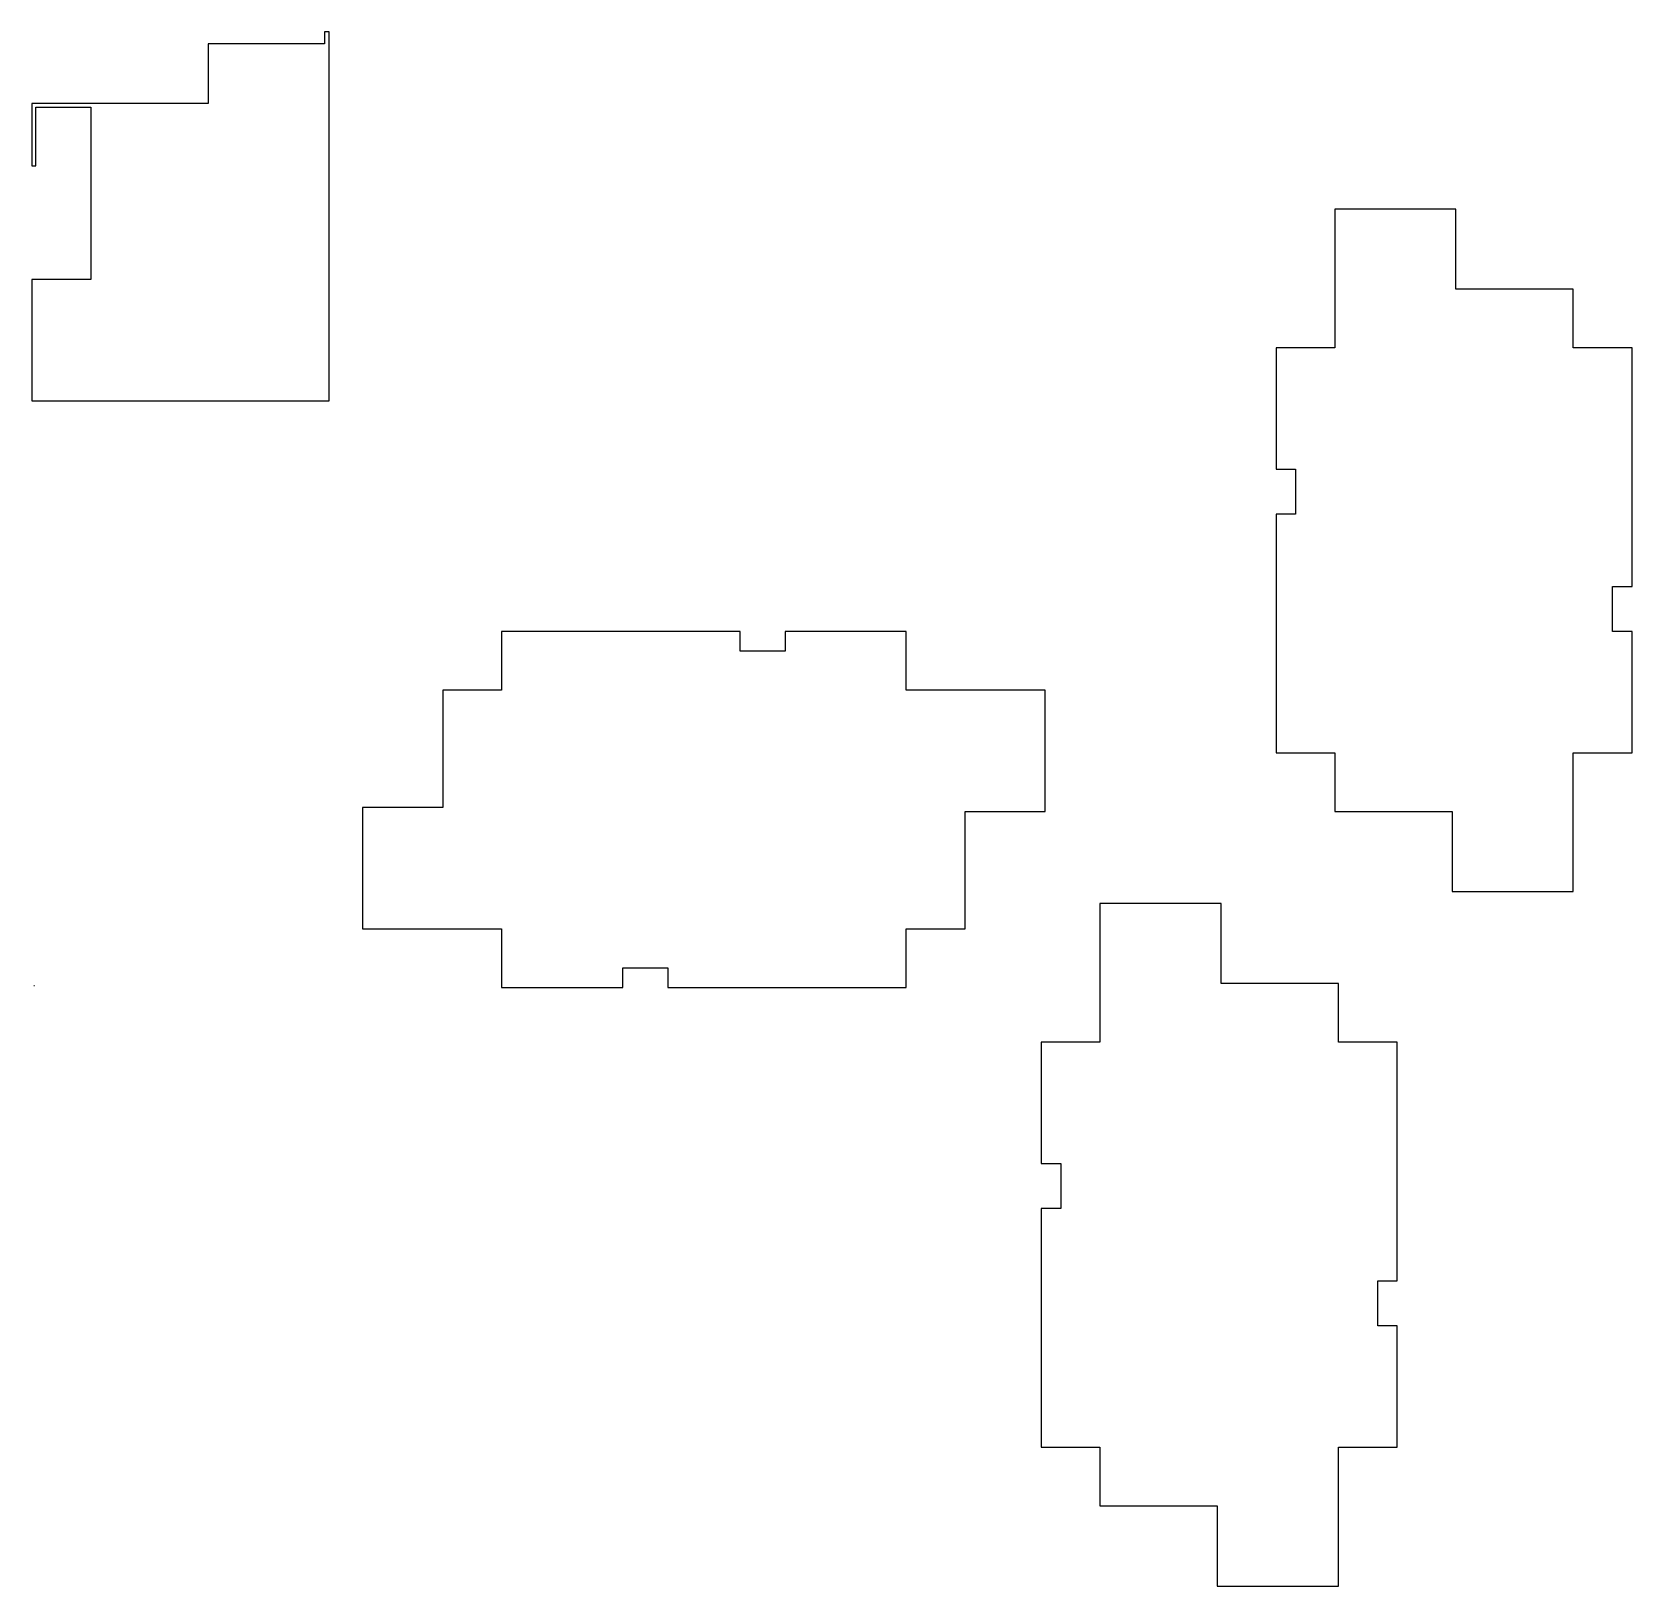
# Model space of a CAD drawing. Header units: inches. Extents: x -168 to 3268, y -1228 to 4808.
# Drawn here: x -4 to 3268, y -1228 to 1950 of the extents above; entities that cross this region are included whole.
import ezdxf

# ---------------------------------------------------------------- set-up
doc = ezdxf.new("R2010")
doc.units = ezdxf.units.IN
doc.header["$LTSCALE"] = 100
doc.header["$MEASUREMENT"] = 0
doc.layers.add('A-SITE', color=3, linetype='CONTINUOUS')
doc.layers.add('A-WALL', color=5, linetype='CONTINUOUS')

msp = doc.modelspace()

# ---------------------------------------------------------------- linework, layer by layer
at = {"layer": 'A-SITE'}
for points in [[(356, 1926), (356, 1804), (-4, 1804), (-4, 1676), (4, 1676), (4, 1796), (116, 1796), (116, 1444), (-4, 1444), (-4, 1196), (604, 1196), (604, 1926), (604, 1950), (594, 1950), (594, 1926)], [(3268, 1304), (3148, 1304), (3148, 1424), (2908, 1424), (2908, 1588), (2660, 1588), (2660, 1304), (2540, 1304), (2540, 1056), (2580, 1056), (2580, 964), (2540, 964), (2540, 476), (2660, 476), (2660, 356), (2900, 356), (2900, 192), (3148, 192), (3148, 476), (3268, 476), (3268, 724), (3228, 724), (3228, 816), (3268, 816)], [(1784, -4), (1784, 116), (1904, 116), (1904, 356), (2068, 356), (2068, 604), (1784, 604), (1784, 724), (1536, 724), (1536, 684), (1444, 684), (1444, 724), (956, 724), (956, 604), (836, 604), (836, 364), (672, 364), (672, 116), (956, 116), (956, -4), (1204, -4), (1204, 36), (1296, 36), (1296, -4)], [(2788, -116), (2668, -116), (2668, 4), (2428, 4), (2428, 168), (2180, 168), (2180, -116), (2060, -116), (2060, -364), (2100, -364), (2100, -456), (2060, -456), (2060, -944), (2180, -944), (2180, -1064), (2420, -1064), (2420, -1228), (2668, -1228), (2668, -944), (2788, -944), (2788, -696), (2748, -696), (2748, -604), (2788, -604)]]:
    msp.add_lwpolyline(points, close=True, dxfattribs=at)
at = {"layer": 'A-WALL'}
msp.add_line((0, 0), (1, 0), dxfattribs=at)
msp.add_line((0, 0), (1, 0), dxfattribs=at)

doc.saveas('drawing.dxf')
